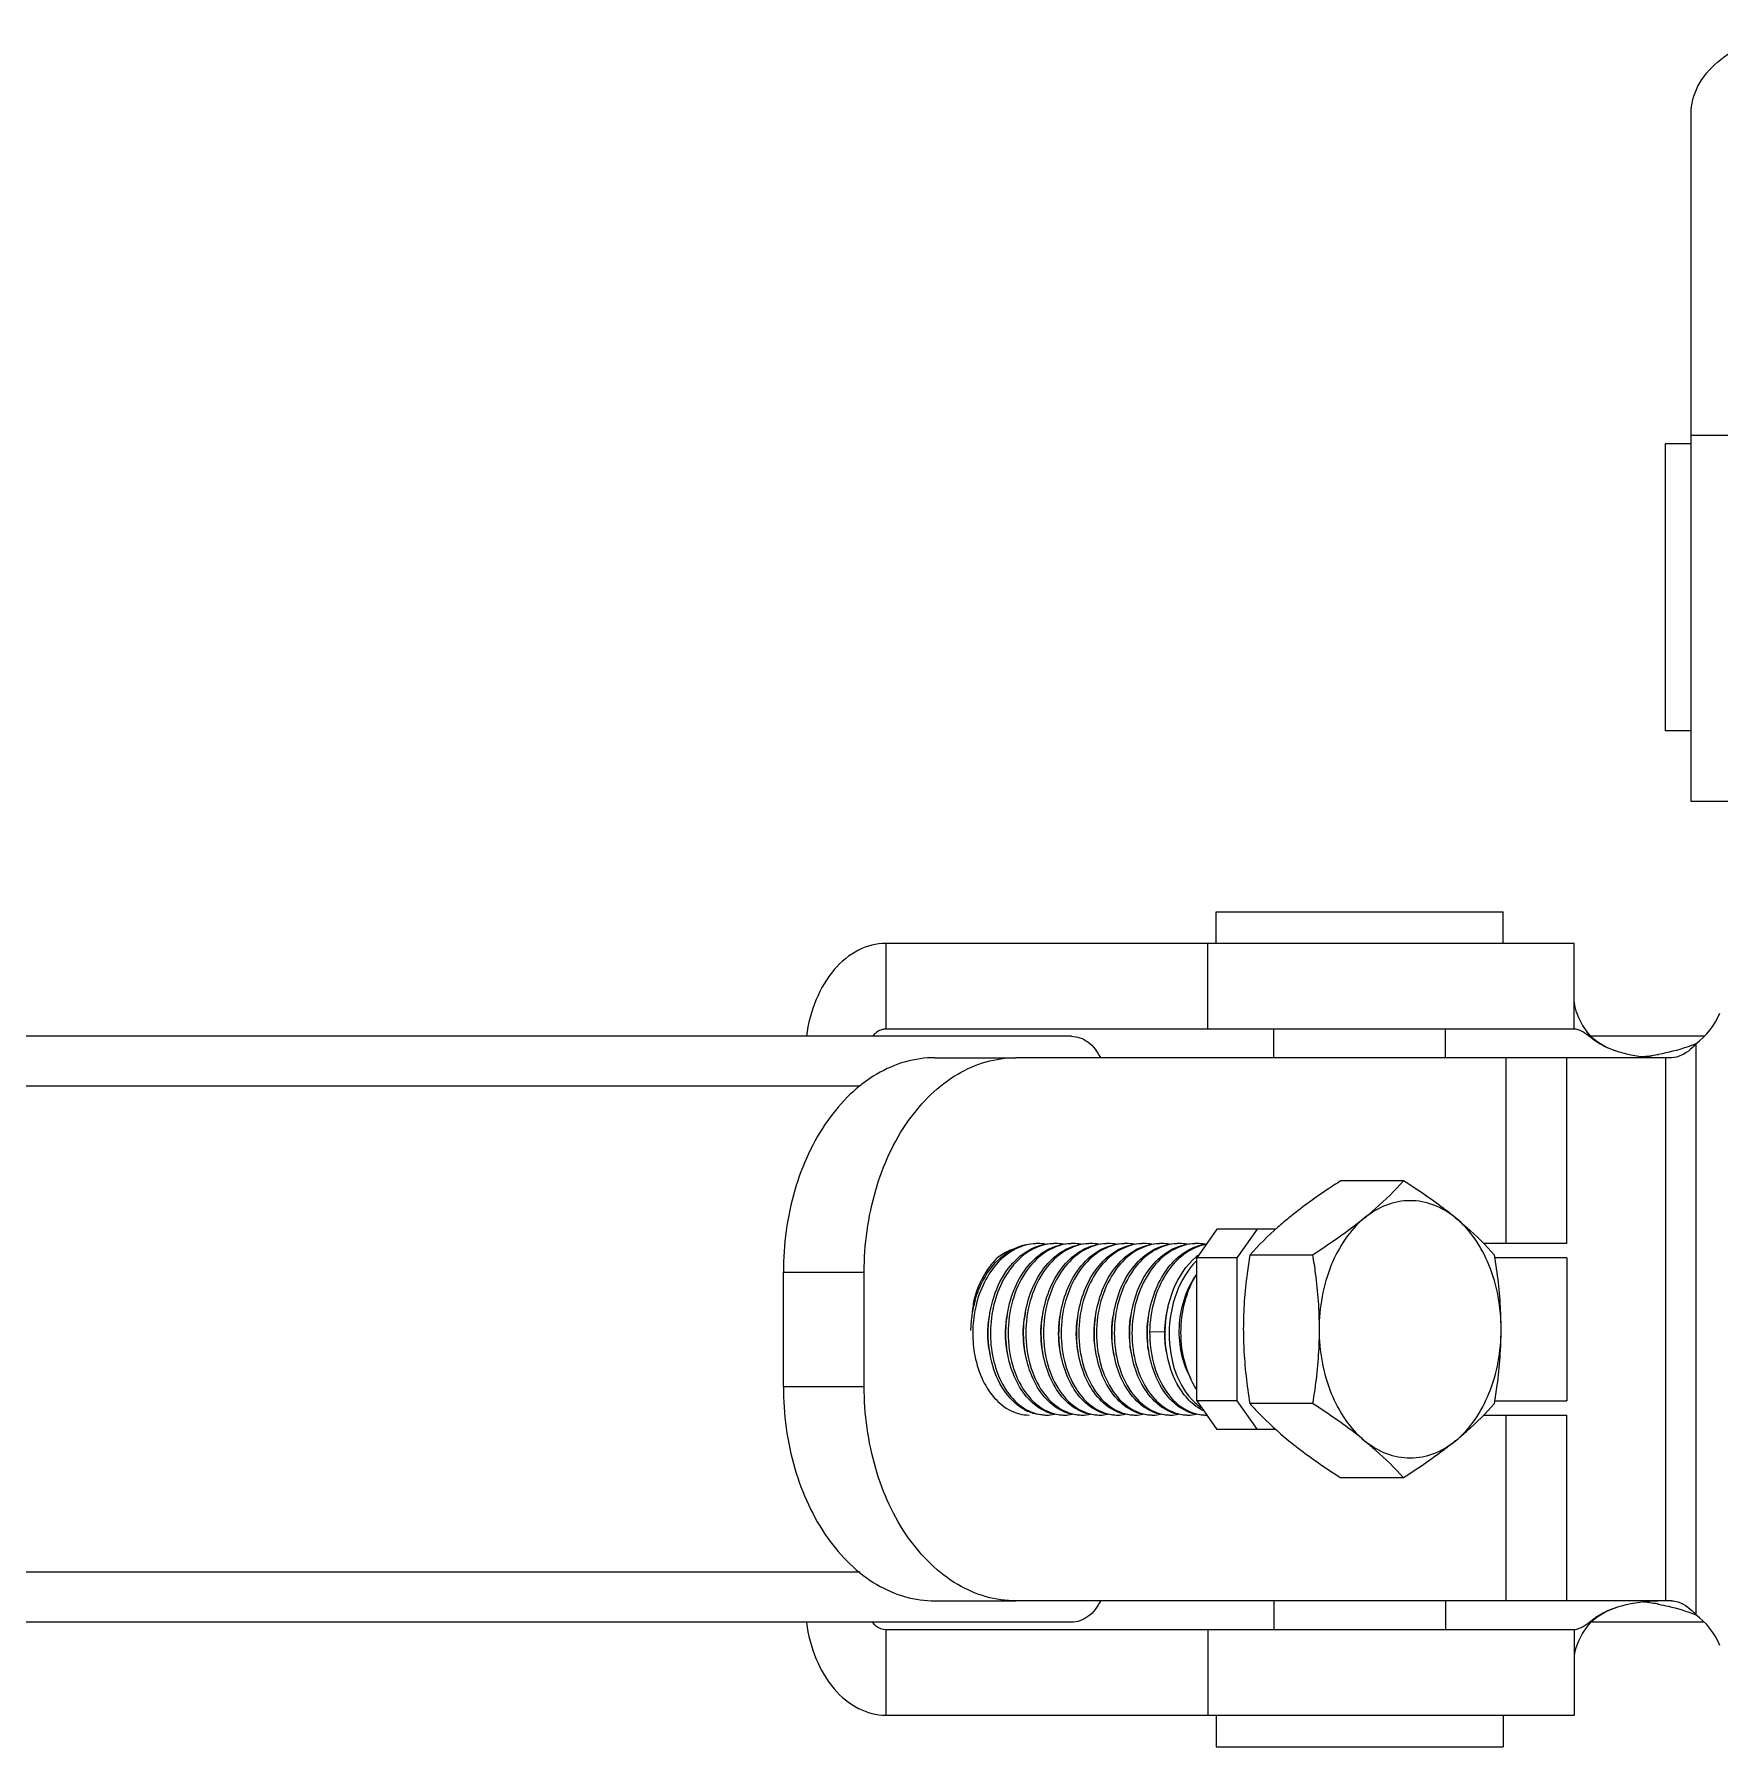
# Model space of a CAD drawing. Extents: x -427546 to -314919, y 698702 to 968782.
# Drawn here: x -411087 to -410485, y 889812 to 890425 of the extents above; entities that cross this region are included whole.
import ezdxf

# ---------------------------------------------------------------- set-up
doc = ezdxf.new("R2010")
doc.units = 0
doc.header["$LTSCALE"] = 1000
doc.header["$MEASUREMENT"] = 0
doc.layers.get('0').update_dxf_attribs({"linetype": 'CONTINUOUS'})

msp = doc.modelspace()

# ---------------------------------------------------------------- linework, layer by layer
for p, q in [((-410494.8, 890150.2), (-410494.8, 890396.21)), ((-410494.8, 890278.17), (-410504.14, 890278.17)), ((-410504.14, 890278.17), (-410504.14, 890175.56)), ((-410464.13, 890281.07), (-410494.8, 890281.07)), ((-410494.8, 890175.56), (-410504.14, 890175.56)), ((-410464.13, 890150.2), (-410494.8, 890150.2)), ((-410664.64, 890099.51), (-410664.64, 890110.78)), ((-410664.64, 890110.78), (-410562.03, 890110.78)), ((-410562.03, 890099.51), (-410562.03, 890110.78)), ((-410536.67, 890099.51), (-410782.68, 890099.51)), ((-410782.68, 890099.51), (-410782.68, 890068.84)), ((-410667.54, 890068.84), (-410667.54, 890099.51)), ((-410536.67, 890068.84), (-410536.67, 890099.51)), ((-410536.67, 890078.6), (-410536.65, 890078.33)), ((-410536.65, 890078.33), (-410536.5, 890077.24)), ((-410536.5, 890077.24), (-410536.04, 890075.42)), ((-410536.04, 890075.42), (-410535.13, 890073)), ((-410536.67, 890068.84), (-410782.68, 890068.84)), ((-410644, 890058.62), (-410644, 890068.84)), ((-410582.67, 890058.62), (-410582.67, 890068.84)), ((-410535.13, 890073), (-410533.67, 890070.2)), ((-410533.67, 890070.2), (-410532.11, 890067.89)), ((-410716.33, 890066.28), (-412457.06, 890066.28)), ((-410530.35, 890065.58), (-410532.11, 890067.89)), ((-410532.1, 890067.88), (-410530.85, 890066.45)), ((-410530.85, 890066.45), (-410528.39, 890064.37)), ((-410490.09, 890066.28), (-410530.65, 890066.28)), ((-410528.39, 890064.37), (-410525.01, 890062.38)), ((-410525.01, 890062.38), (-410521.88, 890061.07)), ((-410493.16, 890063.57), (-410493.16, 889859.46)), ((-410765.12, 890058.62), (-410736.21, 890058.62)), ((-410501.85, 890058.62), (-410736.21, 890058.62)), ((-410560.93, 889992.18), (-410560.93, 890058.62)), ((-410539.22, 889992.18), (-410539.22, 890058.62)), ((-410504, 890058.62), (-410504, 889864.4)), ((-410791.89, 890048.4), (-412279.28, 890048.4)), ((-410597.61, 890014.62), (-410620.02, 890014.62)), ((-410664.34, 889997.29), (-410671.56, 889987.07)), ((-410643.34, 889997.29), (-410664.34, 889997.29)), ((-410657.11, 889987.07), (-410649.88, 889997.29)), ((-410539.22, 889992.18), (-410568.95, 889992.18)), ((-410742.47, 889986.35), (-410742.43, 889986.39)), ((-410657.11, 889987.07), (-410671.56, 889987.07)), ((-410671.56, 889935.96), (-410671.56, 889987.07)), ((-410657.11, 889935.96), (-410657.11, 889987.07)), ((-410630.14, 889988.07), (-410652.55, 889988.07)), ((-410539.24, 889987.07), (-410564.94, 889987.07)), ((-410539.24, 889987.07), (-410539.24, 889935.96)), ((-410819.33, 889981.95), (-410790.42, 889981.95)), ((-410819.33, 889941.07), (-410819.33, 889981.95)), ((-410790.42, 889941.07), (-410790.42, 889981.95)), ((-410688.38, 889960.6), (-410682.96, 889960.75)), ((-410682.96, 889960.75), (-410682.84, 889960.75)), ((-410819.33, 889941.07), (-410790.42, 889941.07)), ((-410657.11, 889935.96), (-410671.56, 889935.96)), ((-410671.56, 889935.96), (-410664.34, 889925.73)), ((-410649.88, 889925.73), (-410657.11, 889935.96)), ((-410630.14, 889934.95), (-410652.55, 889934.95)), ((-410564.93, 889935.96), (-410539.24, 889935.96)), ((-410568.95, 889930.84), (-410539.22, 889930.84)), ((-410560.93, 889864.4), (-410560.93, 889930.84)), ((-410539.22, 889864.4), (-410539.22, 889930.84)), ((-410643.34, 889925.73), (-410664.34, 889925.73)), ((-410597.61, 889908.4), (-410620.02, 889908.4)), ((-410791.89, 889874.62), (-412279.28, 889874.62)), ((-410765.12, 889864.4), (-410736.21, 889864.4)), ((-410501.85, 889864.4), (-410736.21, 889864.4)), ((-410644, 889864.4), (-410644, 889854.18)), ((-410582.67, 889864.4), (-410582.67, 889854.18)), ((-410525.03, 889860.64), (-410528.41, 889858.63)), ((-410521.88, 889861.95), (-410525.03, 889860.64)), ((-410716.33, 889856.74), (-412457.06, 889856.74)), ((-410782.68, 889854.18), (-410536.67, 889854.18)), ((-410782.68, 889854.18), (-410782.68, 889823.51)), ((-410667.54, 889854.18), (-410667.54, 889823.51)), ((-410536.67, 889854.18), (-410536.67, 889823.51)), ((-410532.11, 889855.13), (-410533.67, 889852.83)), ((-410530.35, 889857.44), (-410532.11, 889855.13)), ((-410530.87, 889856.55), (-410532.1, 889855.14)), ((-410528.41, 889858.63), (-410530.87, 889856.55)), ((-410490.09, 889856.74), (-410530.65, 889856.74)), ((-410535.13, 889850.02), (-410536.04, 889847.6)), ((-410533.67, 889852.83), (-410535.13, 889850.02)), ((-410536.65, 889844.69), (-410536.67, 889844.42)), ((-410536.5, 889845.78), (-410536.65, 889844.69)), ((-410536.04, 889847.6), (-410536.5, 889845.78)), ((-410782.68, 889823.51), (-410536.67, 889823.51)), ((-410664.64, 889823.51), (-410664.64, 889812.24)), ((-410562.03, 889823.51), (-410562.03, 889812.24)), ((-410664.64, 889812.24), (-410562.03, 889812.24))]:
    msp.add_line(p, q)
for centre, radius, start, end in [((-410508.27, 890084.17), 25.55, 306.25153, 337.97569), ((-410542.89, 890052.11), 18.33, 55.81128, 56.21175), ((-410520.26, 890135.73), 77.15, 275.75094, 279.97214), ((-410520.38, 890136.59), 78.02, 279.95566, 280.27006), ((-410728.34, 889975.42), 16.76, 90.00154, 92.66813), ((-410728.34, 889975.24), 16.94, 80.57514, 89.97128), ((-410722.01, 889975.42), 16.76, 90.00154, 92.66775), ((-410722.02, 889975.24), 16.94, 80.52471, 89.97091), ((-410715.69, 889975.42), 16.76, 90.00154, 92.66767), ((-410715.7, 889975.24), 16.94, 80.47778, 89.97076), ((-410709.36, 889975.42), 16.76, 90.00154, 92.66804), ((-410709.37, 889975.24), 16.94, 80.55933, 89.97117), ((-410703.04, 889975.42), 16.76, 90.00154, 92.66771), ((-410703.05, 889975.24), 16.94, 80.51431, 89.97082), ((-410696.71, 889975.42), 16.76, 90.00153, 92.66784), ((-410696.72, 889975.24), 16.94, 80.55499, 89.97114), ((-410690.39, 889975.42), 16.76, 90.00154, 92.66796), ((-410690.4, 889975.23), 16.95, 80.3354, 89.96948), ((-410684.06, 889975.42), 16.76, 90.00154, 92.66766), ((-410684.07, 889975.24), 16.94, 80.49825, 89.97077), ((-410677.74, 889975.42), 16.76, 90.00153, 92.66807), ((-410677.75, 889975.24), 16.94, 80.57751, 89.9713), ((-410671.42, 889975.42), 16.76, 90.00154, 92.66785), ((-410671.42, 889975.24), 16.94, 80.53849, 89.97102), ((-410656.81, 889969.87), 23.04, 127.5195, 130.62393), ((-410710.76, 889960.36), 41.63, 164.33037, 171.18694), ((-410710.18, 889963.68), 41.82, 168.61657, 175.81396), ((-410712.16, 889960.72), 40.18, 164.00439, 164.29493), ((-410709.14, 889960.1), 43.27, 171.1719, 178.06144), ((-410708.72, 889960.13), 42.9, 167.2993, 178.0279), ((-410704.21, 889960.21), 35.67, 169.01309, 170.00676), ((-410697.95, 889960.22), 35.61, 167.8843, 170.31948), ((-410666.24, 889960.21), 35.69, 168.78772, 170.25601), ((-410709.15, 889960.09), 43.26, 178.05319, 178.71814), ((-410708.45, 889960.09), 43.17, 178.10633, 184.13057), ((-410708.3, 889960.09), 43.33, 177.9987, 178.11338), ((-410646.64, 889960.09), 36.33, 178.96287, 179.19863), ((-410639.61, 889960.09), 43.24, 179.13991, 179.31672), ((-410709.86, 889959.98), 41.76, 184.12569, 189.40268), ((-410725.17, 889944.77), 13.92, 266.79498, 269.99776), ((-410725.19, 889944.97), 14.13, 270.04807, 281.33883), ((-410718.85, 889944.77), 13.92, 266.79547, 269.99775), ((-410718.86, 889944.97), 14.13, 270.0489, 281.4175), ((-410712.52, 889944.77), 13.92, 266.795, 269.99774), ((-410712.54, 889944.99), 14.15, 270.05231, 282.14934), ((-410706.2, 889944.77), 13.92, 266.79543, 269.99775), ((-410706.21, 889944.97), 14.13, 270.04853, 281.38359), ((-410699.88, 889944.77), 13.92, 266.79542, 269.99775), ((-410699.89, 889944.97), 14.13, 270.04877, 281.40188), ((-410693.55, 889944.77), 13.92, 266.7949, 269.99774), ((-410693.56, 889944.97), 14.13, 270.04815, 281.34657), ((-410687.23, 889944.77), 13.92, 266.7955, 269.99775), ((-410687.24, 889944.97), 14.13, 270.04847, 281.36983), ((-410680.9, 889944.77), 13.92, 266.79531, 269.99775), ((-410680.91, 889944.97), 14.13, 270.0486, 281.38893), ((-410674.58, 889944.77), 13.92, 266.79481, 269.99775), ((-410674.59, 889944.97), 14.13, 270.04798, 281.3296), ((-410668.25, 889944.77), 13.92, 266.79416, 269.99777), ((-410668.25, 889944.73), 13.89, 270.00024, 271.15233), ((-410520.26, 889787.29), 77.16, 80.02794, 84.24341), ((-410520.38, 889786.43), 78.02, 79.72994, 80.04434), ((-410542.89, 889870.91), 18.33, 303.78825, 304.18872), ((-410508.27, 889838.85), 25.55, 22.02431, 53.74847)]:
    msp.add_arc(centre, radius, start, end)
for points, knots in [([(-410494.8, 890396.21), (-410494.8, 890399.57), (-410492.93, 890406.7), (-410485.48, 890415.46), (-410474.61, 890421.79), (-410466.09, 890424), (-410461.59, 890424.6)], [0, 0, 0, 0, 0.213346, 0.447987, 0.712108, 1, 1, 1, 1]), ([(-410782.68, 890099.51), (-410786.04, 890099.51), (-410793.18, 890097.64), (-410801.93, 890090.19), (-410808.26, 890079.32), (-410810.47, 890070.8), (-410811.08, 890066.3)], [0, 0, 0, 0, 0.213346, 0.447987, 0.712108, 1, 1, 1, 1]), ([(-410782.68, 890068.84), (-410783.11, 890068.84), (-410784.94, 890068.61), (-410786.54, 890067.42), (-410787.42, 890066.34)], [0, 0, 0, 0, 0.236834, 1, 1, 1, 1]), ([(-410532.69, 890067.34), (-410533.04, 890067.57), (-410534.24, 890068.33), (-410535.66, 890068.84), (-410536.67, 890068.84)], [0, 0, 0, 0, 0.289589, 1, 1, 1, 1]), ([(-410716.33, 890066.28), (-410714.27, 890066.28), (-410709.78, 890064.57), (-410707.04, 890060.82), (-410705.98, 890058.67)], [0, 0, 0, 0, 0.461863, 1, 1, 1, 1]), ([(-410530.35, 890065.58), (-410530.55, 890065.74), (-410531.28, 890066.32), (-410532.02, 890066.89), (-410532.59, 890067.27)], [0, 0, 0, 0, 0.26918, 1, 1, 1, 1]), ([(-410521.88, 890061.07), (-410522.74, 890061.38), (-410525.73, 890062.54), (-410528.57, 890064.13), (-410530.35, 890065.58)], [0, 0, 0, 0, 0.285604, 1, 1, 1, 1]), ([(-410493.16, 890063.57), (-410494.2, 890063.15), (-410498.54, 890061.56), (-410503.04, 890060.44), (-410506.47, 890059.82)], [0, 0, 0, 0, 0.242689, 1, 1, 1, 1]), ([(-410493.16, 890063.57), (-410493.74, 890062.87), (-410496.05, 890060.46), (-410499.36, 890058.62), (-410501.85, 890058.62)], [0, 0, 0, 0, 0.266, 1, 1, 1, 1]), ([(-410765.12, 890058.62), (-410768.68, 890058.62), (-410775.97, 890057.58), (-410790.14, 890051.39), (-410805.45, 890036.09), (-410816.73, 890010.99), (-410819.33, 889991.83), (-410819.33, 889981.95)], [0, 0, 0, 0, 0.103597, 0.210948, 0.445697, 0.712571, 1, 1, 1, 1]), ([(-410790.42, 889981.95), (-410790.42, 889991.83), (-410787.82, 890010.99), (-410776.54, 890036.09), (-410761.23, 890051.39), (-410747.05, 890057.58), (-410739.77, 890058.62), (-410736.21, 890058.62)], [0, 0, 0, 0, 0.287429, 0.554303, 0.789052, 0.896403, 1, 1, 1, 1]), ([(-410506.73, 890058.62), (-410508.05, 890058.62), (-410513.18, 890058.82), (-410518.28, 890059.81), (-410521.88, 890061.07)], [0, 0, 0, 0, 0.257456, 1, 1, 1, 1]), ([(-410620.02, 890014.62), (-410621.7, 890013.55), (-410628.07, 890009.37), (-410634.27, 890004.91), (-410638.63, 890001.35)], [0, 0, 0, 0, 0.261287, 1, 1, 1, 1]), ([(-410611.53, 890001.35), (-410610.19, 890002.44), (-410605.3, 890006.59), (-410600.74, 890011.13), (-410597.61, 890014.62)], [0, 0, 0, 0, 0.268858, 1, 1, 1, 1]), ([(-410579, 890001.35), (-410580.4, 890002.49), (-410586.4, 890007.19), (-410592.72, 890011.48), (-410597.61, 890014.62)], [0, 0, 0, 0, 0.237123, 1, 1, 1, 1]), ([(-410579, 890001.35), (-410581.35, 890003.26), (-410586.49, 890006.37), (-410595.26, 890008.06), (-410604.04, 890006.37), (-410609.18, 890003.26), (-410611.53, 890001.35)], [0, 0, 0, 0, 0.257487, 0.5, 0.742513, 1, 1, 1, 1]), ([(-410638.63, 890001.35), (-410639.97, 890000.26), (-410644.86, 889996.11), (-410649.42, 889991.56), (-410652.55, 889988.07)], [0, 0, 0, 0, 0.268858, 1, 1, 1, 1]), ([(-410611.53, 890001.35), (-410612.93, 890000.2), (-410618.93, 889995.5), (-410625.25, 889991.21), (-410630.14, 889988.07)], [0, 0, 0, 0, 0.237123, 1, 1, 1, 1]), ([(-410611.53, 890001.35), (-410616.85, 889997), (-410625.25, 889984.11), (-410627.79, 889969.31), (-410627.79, 889961.51)], [0, 0, 0, 0, 0.468341, 1, 1, 1, 1]), ([(-410579, 890001.35), (-410577.66, 890000.26), (-410572.77, 889996.11), (-410568.21, 889991.56), (-410565.08, 889988.07)], [0, 0, 0, 0, 0.268858, 1, 1, 1, 1]), ([(-410562.74, 889961.51), (-410562.74, 889969.31), (-410565.28, 889984.11), (-410573.68, 889997), (-410579, 890001.35)], [0, 0, 0, 0, 0.531659, 1, 1, 1, 1]), ([(-410729.12, 889992.16), (-410731.54, 889992.04), (-410736.59, 889990.65), (-410742.99, 889985.64), (-410747.88, 889978.37), (-410749.88, 889972.61), (-410750.57, 889969.56)], [0, 0, 0, 0, 0.219273, 0.456424, 0.717944, 1, 1, 1, 1]), ([(-410725.96, 889930.84), (-410727.32, 889930.84), (-410730.11, 889931.26), (-410735.53, 889933.76), (-410741.32, 889939.92), (-410745.42, 889949.96), (-410746.6, 889961.57), (-410744.63, 889973.18), (-410739.69, 889983.23), (-410732.2, 889990.34), (-410725.8, 889992.18), (-410722.8, 889992.18)], [0, 0, 0, 0, 0.049449, 0.100956, 0.214949, 0.346477, 0.489675, 0.634208, 0.769827, 0.890789, 1, 1, 1, 1]), ([(-410722.79, 889992.16), (-410725.24, 889992.04), (-410730.34, 889990.63), (-410736.78, 889985.53), (-410741.68, 889978.13), (-410744.71, 889969.18), (-410745.65, 889959.49), (-410744.17, 889947.49), (-410739.98, 889938.98), (-410735.8, 889935.23)], [0, 0, 0, 0, 0.105385, 0.219488, 0.34542, 0.481197, 0.621395, 0.759049, 1, 1, 1, 1]), ([(-410737.39, 889990.1), (-410737.88, 889989.92), (-410739.87, 889989.11), (-410741.7, 889987.93), (-410742.95, 889986.89)], [0, 0, 0, 0, 0.242775, 1, 1, 1, 1]), ([(-410742.43, 889986.39), (-410740.59, 889988.16), (-410736.47, 889991.08), (-410731.5, 889992.18), (-410729.12, 889992.18)], [0, 0, 0, 0, 0.517736, 1, 1, 1, 1]), ([(-410730.13, 889935.11), (-410734.4, 889938.88), (-410738.68, 889947.53), (-410740.13, 889959.73), (-410739.11, 889969.57), (-410735.93, 889978.61), (-410730.83, 889986), (-410724.18, 889990.96), (-410718.96, 889992.18), (-410716.48, 889992.18)], [0, 0, 0, 0, 0.241301, 0.379446, 0.520004, 0.655787, 0.781306, 0.894819, 1, 1, 1, 1]), ([(-410716.47, 889992.16), (-410719.41, 889992.02), (-410725.61, 889989.98), (-410732.8, 889982.86), (-410737.56, 889972.97), (-410739.46, 889961.61), (-410738.36, 889950.25), (-410734.42, 889940.36), (-410728.07, 889933.17), (-410722.33, 889931.02), (-410719.63, 889930.87)], [0, 0, 0, 0, 0.109414, 0.230762, 0.366312, 0.510386, 0.653204, 0.784891, 0.899595, 1, 1, 1, 1]), ([(-410723.81, 889935.11), (-410728.08, 889938.88), (-410732.35, 889947.54), (-410733.8, 889959.73), (-410732.78, 889969.57), (-410729.6, 889978.61), (-410724.51, 889986), (-410717.85, 889990.96), (-410712.63, 889992.18), (-410710.15, 889992.18)], [0, 0, 0, 0, 0.241321, 0.379464, 0.520018, 0.655795, 0.781306, 0.894819, 1, 1, 1, 1]), ([(-410710.14, 889992.16), (-410713.09, 889992.02), (-410719.28, 889989.98), (-410726.48, 889982.86), (-410731.24, 889972.97), (-410733.14, 889961.61), (-410732.04, 889950.25), (-410728.09, 889940.36), (-410721.74, 889933.17), (-410716, 889931.02), (-410713.3, 889930.87)], [0, 0, 0, 0, 0.10941, 0.230759, 0.36631, 0.510388, 0.653211, 0.784896, 0.899598, 1, 1, 1, 1]), ([(-410717.47, 889935.1), (-410721.75, 889938.87), (-410726.03, 889947.53), (-410727.48, 889959.73), (-410726.46, 889969.57), (-410723.28, 889978.6), (-410718.18, 889986), (-410711.53, 889990.96), (-410706.31, 889992.18), (-410703.83, 889992.18)], [0, 0, 0, 0, 0.241291, 0.379436, 0.519999, 0.655783, 0.781305, 0.89482, 1, 1, 1, 1]), ([(-410703.82, 889992.16), (-410706.76, 889992.02), (-410712.96, 889989.98), (-410720.15, 889982.86), (-410724.91, 889972.97), (-410726.81, 889961.61), (-410725.71, 889950.25), (-410721.77, 889940.36), (-410715.42, 889933.17), (-410709.68, 889931.02), (-410706.98, 889930.87)], [0, 0, 0, 0, 0.109413, 0.230763, 0.366317, 0.51039, 0.65321, 0.784893, 0.899595, 1, 1, 1, 1]), ([(-410711.16, 889935.11), (-410715.43, 889938.88), (-410719.71, 889947.54), (-410721.16, 889959.73), (-410720.13, 889969.57), (-410716.95, 889978.61), (-410711.86, 889986), (-410705.2, 889990.96), (-410699.99, 889992.18), (-410697.5, 889992.18)], [0, 0, 0, 0, 0.241314, 0.379459, 0.520012, 0.655791, 0.781307, 0.89482, 1, 1, 1, 1]), ([(-410697.49, 889992.16), (-410700.44, 889992.02), (-410706.63, 889989.98), (-410713.83, 889982.86), (-410718.59, 889972.97), (-410720.49, 889961.61), (-410719.39, 889950.25), (-410715.44, 889940.36), (-410709.09, 889933.17), (-410703.35, 889931.02), (-410700.65, 889930.87)], [0, 0, 0, 0, 0.109413, 0.230762, 0.36631, 0.510386, 0.653205, 0.784893, 0.899595, 1, 1, 1, 1]), ([(-410704.83, 889935.11), (-410709.1, 889938.88), (-410713.38, 889947.53), (-410714.83, 889959.73), (-410713.81, 889969.57), (-410710.63, 889978.61), (-410705.53, 889986), (-410698.88, 889990.96), (-410693.66, 889992.18), (-410691.18, 889992.18)], [0, 0, 0, 0, 0.241312, 0.379455, 0.520012, 0.655791, 0.781305, 0.89482, 1, 1, 1, 1]), ([(-410691.17, 889992.16), (-410694.11, 889992.02), (-410700.31, 889989.98), (-410707.5, 889982.86), (-410712.26, 889972.97), (-410714.16, 889961.61), (-410713.06, 889950.25), (-410709.12, 889940.36), (-410702.77, 889933.17), (-410697.03, 889931.02), (-410694.33, 889930.87)], [0, 0, 0, 0, 0.109411, 0.230759, 0.366311, 0.510389, 0.653212, 0.784896, 0.899598, 1, 1, 1, 1]), ([(-410698.5, 889935.1), (-410702.77, 889938.87), (-410707.05, 889947.53), (-410708.51, 889959.73), (-410707.48, 889969.57), (-410704.31, 889978.6), (-410699.21, 889986), (-410692.55, 889990.96), (-410687.34, 889992.18), (-410684.85, 889992.18)], [0, 0, 0, 0, 0.24129, 0.379435, 0.519998, 0.655783, 0.781305, 0.89482, 1, 1, 1, 1]), ([(-410684.84, 889992.16), (-410687.79, 889992.02), (-410693.98, 889989.98), (-410701.18, 889982.86), (-410705.94, 889972.97), (-410707.84, 889961.61), (-410706.74, 889950.25), (-410702.8, 889940.36), (-410696.45, 889933.17), (-410690.71, 889931.02), (-410688, 889930.87)], [0, 0, 0, 0, 0.109414, 0.230763, 0.366316, 0.510389, 0.653208, 0.784892, 0.899594, 1, 1, 1, 1]), ([(-410692.18, 889935.11), (-410696.45, 889938.88), (-410700.73, 889947.54), (-410702.18, 889959.73), (-410701.16, 889969.57), (-410697.98, 889978.61), (-410692.88, 889986), (-410686.23, 889990.96), (-410681.01, 889992.18), (-410678.53, 889992.18)], [0, 0, 0, 0, 0.241317, 0.379461, 0.520014, 0.655792, 0.781306, 0.894819, 1, 1, 1, 1]), ([(-410678.52, 889992.16), (-410681.46, 889992.02), (-410687.66, 889989.98), (-410694.85, 889982.86), (-410699.61, 889972.97), (-410701.51, 889961.61), (-410700.41, 889950.25), (-410696.47, 889940.36), (-410690.12, 889933.17), (-410684.38, 889931.02), (-410681.68, 889930.87)], [0, 0, 0, 0, 0.109411, 0.23076, 0.366309, 0.510386, 0.653207, 0.784895, 0.899597, 1, 1, 1, 1]), ([(-410685.85, 889935.1), (-410690.13, 889938.87), (-410694.41, 889947.53), (-410695.86, 889959.73), (-410694.84, 889969.57), (-410691.66, 889978.61), (-410686.56, 889986), (-410679.91, 889990.96), (-410674.69, 889992.18), (-410672.2, 889992.18)], [0, 0, 0, 0, 0.241302, 0.379446, 0.520006, 0.655788, 0.781304, 0.89482, 1, 1, 1, 1]), ([(-410672.2, 889992.16), (-410675.14, 889992.02), (-410681.33, 889989.98), (-410688.53, 889982.86), (-410693.29, 889972.97), (-410695.19, 889961.61), (-410694.09, 889950.25), (-410690.15, 889940.36), (-410683.8, 889933.17), (-410678.06, 889931.02), (-410675.36, 889930.87)], [0, 0, 0, 0, 0.109411, 0.23076, 0.366314, 0.510391, 0.653213, 0.784895, 0.899597, 1, 1, 1, 1]), ([(-410679.53, 889935.1), (-410683.62, 889938.72), (-410687.82, 889946.92), (-410689.48, 889958.59), (-410688.78, 889968.09), (-410686.06, 889976.98), (-410681.52, 889984.48), (-410675.46, 889989.89), (-410670.55, 889991.7), (-410668.15, 889992.02)], [0, 0, 0, 0, 0.238806, 0.375378, 0.515068, 0.651187, 0.778286, 0.893865, 1, 1, 1, 1]), ([(-410668.23, 889991.88), (-410671.04, 889991.34), (-410676.75, 889988.64), (-410683.17, 889981.27), (-410687.32, 889971.56), (-410688.33, 889964.31), (-410688.38, 889960.6)], [0, 0, 0, 0, 0.215857, 0.456017, 0.721227, 1, 1, 1, 1]), ([(-410742.95, 889986.89), (-410743.92, 889985.97), (-410747.71, 889981.64), (-410750.09, 889976.19), (-410751.18, 889971.93)], [0, 0, 0, 0, 0.23319, 1, 1, 1, 1]), ([(-410750.79, 889971.8), (-410750.38, 889973.23), (-410748.54, 889978.53), (-410745.44, 889983.47), (-410742.47, 889986.35)], [0, 0, 0, 0, 0.264817, 1, 1, 1, 1]), ([(-410682.84, 889960.74), (-410682.76, 889965.89), (-410680.92, 889975.75), (-410675.35, 889984.33), (-410671.81, 889987.36)], [0, 0, 0, 0, 0.525716, 1, 1, 1, 1]), ([(-410671.61, 889985.98), (-410674.81, 889982.79), (-410679.77, 889974.37), (-410682.19, 889960.12), (-410680.03, 889946.18), (-410675.27, 889938.15), (-410672.2, 889935.33)], [0, 0, 0, 0, 0.245715, 0.512956, 0.773315, 1, 1, 1, 1]), ([(-410652.55, 889988.07), (-410652.91, 889985.89), (-410654.23, 889977.09), (-410654.89, 889968.19), (-410654.89, 889961.51)], [0, 0, 0, 0, 0.248681, 1, 1, 1, 1]), ([(-410630.14, 889988.07), (-410629.78, 889985.89), (-410628.46, 889977.09), (-410627.79, 889968.19), (-410627.79, 889961.51)], [0, 0, 0, 0, 0.248681, 1, 1, 1, 1]), ([(-410562.74, 889961.51), (-410562.74, 889963.74), (-410562.95, 889972.64), (-410564, 889981.5), (-410565.08, 889988.07)], [0, 0, 0, 0, 0.251248, 1, 1, 1, 1]), ([(-410673.59, 889943.83), (-410675.13, 889946.48), (-410677.36, 889952.58), (-410678.43, 889965.38), (-410675.57, 889975.37), (-410671.92, 889980.67)], [0, 0, 0, 0, 0.239537, 0.497847, 1, 1, 1, 1]), ([(-410671.62, 889940.1), (-410673.47, 889942.94), (-410676.27, 889949.59), (-410678.09, 889963.8), (-410675.38, 889975.08), (-410671.57, 889981.19)], [0, 0, 0, 0, 0.237857, 0.495496, 1, 1, 1, 1]), ([(-410745.31, 889952.12), (-410745.59, 889953.31), (-410746.45, 889958.23), (-410746.27, 889963.33), (-410745.55, 889967.02)], [0, 0, 0, 0, 0.245648, 1, 1, 1, 1]), ([(-410739.05, 889952.4), (-410739.3, 889953.52), (-410740.09, 889958.15), (-410739.95, 889962.92), (-410739.34, 889966.4)], [0, 0, 0, 0, 0.245788, 1, 1, 1, 1]), ([(-410732.8, 889952.74), (-410733.03, 889953.83), (-410733.75, 889958.28), (-410733.62, 889962.86), (-410733.05, 889966.21)], [0, 0, 0, 0, 0.246058, 1, 1, 1, 1]), ([(-410726.5, 889952.84), (-410726.73, 889953.93), (-410727.43, 889958.37), (-410727.29, 889962.95), (-410726.71, 889966.29)], [0, 0, 0, 0, 0.246155, 1, 1, 1, 1]), ([(-410720.15, 889952.72), (-410720.38, 889953.82), (-410721.12, 889958.34), (-410720.96, 889963), (-410720.37, 889966.4)], [0, 0, 0, 0, 0.246065, 1, 1, 1, 1]), ([(-410713.64, 889951.91), (-410713.92, 889953.09), (-410714.82, 889957.99), (-410714.66, 889963.06), (-410713.98, 889966.75)], [0, 0, 0, 0, 0.2454, 1, 1, 1, 1]), ([(-410707.37, 889952.17), (-410707.66, 889953.41), (-410708.54, 889958.5), (-410708.29, 889963.79), (-410707.48, 889967.6)], [0, 0, 0, 0, 0.245825, 1, 1, 1, 1]), ([(-410701.13, 889952.51), (-410701.37, 889953.62), (-410702.13, 889958.15), (-410702, 889962.83), (-410701.42, 889966.25)], [0, 0, 0, 0, 0.245865, 1, 1, 1, 1]), ([(-410694.86, 889952.78), (-410695.09, 889953.87), (-410695.81, 889958.32), (-410695.67, 889962.92), (-410695.09, 889966.27)], [0, 0, 0, 0, 0.246098, 1, 1, 1, 1]), ([(-410688.55, 889952.83), (-410688.78, 889953.91), (-410689.48, 889958.36), (-410689.34, 889962.93), (-410688.77, 889966.27)], [0, 0, 0, 0, 0.24614, 1, 1, 1, 1]), ([(-410688.38, 889960.6), (-410688.42, 889956.85), (-410687.58, 889949.58), (-410683.58, 889940), (-410677.29, 889933.07), (-410671.68, 889931.01), (-410669.03, 889930.87)], [0, 0, 0, 0, 0.291821, 0.560232, 0.794326, 1, 1, 1, 1]), ([(-410682, 889951.87), (-410682.17, 889952.57), (-410682.77, 889955.44), (-410683, 889958.39), (-410682.97, 889960.6)], [0, 0, 0, 0, 0.245441, 1, 1, 1, 1]), ([(-410673.2, 889935.1), (-410674.75, 889936.47), (-410680.76, 889943.64), (-410682.93, 889953.43), (-410682.84, 889960.6)], [0, 0, 0, 0, 0.224306, 1, 1, 1, 1]), ([(-410654.89, 889961.51), (-410654.89, 889959.28), (-410654.68, 889950.38), (-410653.63, 889941.52), (-410652.55, 889934.95)], [0, 0, 0, 0, 0.251248, 1, 1, 1, 1]), ([(-410627.79, 889961.51), (-410627.79, 889959.28), (-410628, 889950.38), (-410629.05, 889941.52), (-410630.14, 889934.95)], [0, 0, 0, 0, 0.251248, 1, 1, 1, 1]), ([(-410627.79, 889961.51), (-410627.79, 889953.71), (-410625.25, 889938.91), (-410616.85, 889926.02), (-410611.53, 889921.67)], [0, 0, 0, 0, 0.531659, 1, 1, 1, 1]), ([(-410579, 889921.67), (-410573.68, 889926.02), (-410565.28, 889938.91), (-410562.74, 889953.71), (-410562.74, 889961.51)], [0, 0, 0, 0, 0.468341, 1, 1, 1, 1]), ([(-410565.08, 889934.95), (-410564.72, 889937.13), (-410563.41, 889945.93), (-410562.74, 889954.83), (-410562.74, 889961.51)], [0, 0, 0, 0, 0.248681, 1, 1, 1, 1]), ([(-410751.06, 889953.16), (-410750.55, 889950.09), (-410748.91, 889944.32), (-410744.49, 889937.02), (-410738.54, 889932.07), (-410733.75, 889930.84), (-410731.5, 889930.84)], [0, 0, 0, 0, 0.291651, 0.555731, 0.788679, 1, 1, 1, 1]), ([(-410819.33, 889941.07), (-410819.33, 889931.19), (-410816.73, 889912.03), (-410805.45, 889886.93), (-410790.14, 889871.63), (-410775.97, 889865.44), (-410768.68, 889864.4), (-410765.12, 889864.4)], [0, 0, 0, 0, 0.287429, 0.554303, 0.789052, 0.896403, 1, 1, 1, 1]), ([(-410736.21, 889864.4), (-410739.77, 889864.4), (-410747.05, 889865.44), (-410761.23, 889871.63), (-410776.54, 889886.93), (-410787.82, 889912.03), (-410790.42, 889931.19), (-410790.42, 889941.07)], [0, 0, 0, 0, 0.103597, 0.210948, 0.445697, 0.712571, 1, 1, 1, 1]), ([(-410735.8, 889935.23), (-410734.4, 889933.97), (-410731.33, 889931.88), (-410727.71, 889930.96), (-410725.95, 889930.87)], [0, 0, 0, 0, 0.517722, 1, 1, 1, 1]), ([(-410719.64, 889930.84), (-410721.49, 889930.84), (-410725.36, 889931.64), (-410728.64, 889933.79), (-410730.13, 889935.11)], [0, 0, 0, 0, 0.48238, 1, 1, 1, 1]), ([(-410713.31, 889930.84), (-410715.17, 889930.84), (-410719.04, 889931.64), (-410722.32, 889933.79), (-410723.81, 889935.11)], [0, 0, 0, 0, 0.482371, 1, 1, 1, 1]), ([(-410706.99, 889930.84), (-410708.84, 889930.84), (-410712.71, 889931.64), (-410715.99, 889933.79), (-410717.47, 889935.1)], [0, 0, 0, 0, 0.482397, 1, 1, 1, 1]), ([(-410700.66, 889930.84), (-410702.52, 889930.84), (-410706.39, 889931.64), (-410709.67, 889933.79), (-410711.16, 889935.11)], [0, 0, 0, 0, 0.482371, 1, 1, 1, 1]), ([(-410694.34, 889930.84), (-410696.19, 889930.84), (-410700.06, 889931.64), (-410703.34, 889933.79), (-410704.83, 889935.11)], [0, 0, 0, 0, 0.482382, 1, 1, 1, 1]), ([(-410688.02, 889930.84), (-410689.87, 889930.84), (-410693.73, 889931.64), (-410697.01, 889933.79), (-410698.5, 889935.1)], [0, 0, 0, 0, 0.482394, 1, 1, 1, 1]), ([(-410681.69, 889930.84), (-410683.54, 889930.84), (-410687.41, 889931.64), (-410690.7, 889933.79), (-410692.18, 889935.11)], [0, 0, 0, 0, 0.48237, 1, 1, 1, 1]), ([(-410675.37, 889930.84), (-410677.22, 889930.84), (-410681.09, 889931.64), (-410684.37, 889933.79), (-410685.85, 889935.1)], [0, 0, 0, 0, 0.482394, 1, 1, 1, 1]), ([(-410669.04, 889930.84), (-410670.89, 889930.84), (-410674.76, 889931.64), (-410678.04, 889933.79), (-410679.53, 889935.1)], [0, 0, 0, 0, 0.482388, 1, 1, 1, 1]), ([(-410669.06, 889932.32), (-410669.42, 889932.5), (-410670.9, 889933.27), (-410672.25, 889934.26), (-410673.2, 889935.1)], [0, 0, 0, 0, 0.243018, 1, 1, 1, 1]), ([(-410652.55, 889934.95), (-410651.55, 889933.84), (-410647.19, 889929.13), (-410642.45, 889924.79), (-410638.63, 889921.67)], [0, 0, 0, 0, 0.2325, 1, 1, 1, 1]), ([(-410611.53, 889921.67), (-410612.93, 889922.82), (-410618.93, 889927.52), (-410625.25, 889931.81), (-410630.14, 889934.95)], [0, 0, 0, 0, 0.237123, 1, 1, 1, 1]), ([(-410579, 889921.67), (-410577.66, 889922.77), (-410572.77, 889926.91), (-410568.21, 889931.46), (-410565.08, 889934.95)], [0, 0, 0, 0, 0.268858, 1, 1, 1, 1]), ([(-410638.63, 889921.67), (-410637.23, 889920.53), (-410631.23, 889915.83), (-410624.91, 889911.54), (-410620.02, 889908.4)], [0, 0, 0, 0, 0.237123, 1, 1, 1, 1]), ([(-410611.53, 889921.67), (-410610.19, 889920.58), (-410605.3, 889916.43), (-410600.74, 889911.89), (-410597.61, 889908.4)], [0, 0, 0, 0, 0.268858, 1, 1, 1, 1]), ([(-410611.53, 889921.67), (-410609.18, 889919.76), (-410604.04, 889916.65), (-410595.26, 889914.96), (-410586.49, 889916.65), (-410581.35, 889919.76), (-410579, 889921.67)], [0, 0, 0, 0, 0.257487, 0.5, 0.742513, 1, 1, 1, 1]), ([(-410579, 889921.67), (-410580.4, 889920.53), (-410586.4, 889915.83), (-410592.72, 889911.54), (-410597.61, 889908.4)], [0, 0, 0, 0, 0.237123, 1, 1, 1, 1]), ([(-410705.98, 889864.35), (-410707.04, 889862.2), (-410709.78, 889858.45), (-410714.27, 889856.74), (-410716.33, 889856.74)], [0, 0, 0, 0, 0.538137, 1, 1, 1, 1]), ([(-410530.35, 889857.44), (-410529.83, 889857.87), (-410527.23, 889859.75), (-410524.27, 889861.11), (-410521.88, 889861.95)], [0, 0, 0, 0, 0.210146, 1, 1, 1, 1]), ([(-410521.88, 889861.95), (-410520.72, 889862.35), (-410515.8, 889863.81), (-410510.63, 889864.4), (-410506.73, 889864.4)], [0, 0, 0, 0, 0.239548, 1, 1, 1, 1]), ([(-410506.47, 889863.2), (-410505.32, 889862.99), (-410500.8, 889862.07), (-410496.35, 889860.73), (-410493.16, 889859.46)], [0, 0, 0, 0, 0.255037, 1, 1, 1, 1]), ([(-410501.85, 889864.4), (-410501.06, 889864.4), (-410497.67, 889863.78), (-410494.83, 889861.46), (-410493.16, 889859.46)], [0, 0, 0, 0, 0.231026, 1, 1, 1, 1]), ([(-410811.08, 889856.72), (-410810.47, 889852.22), (-410808.26, 889843.7), (-410801.93, 889832.83), (-410793.18, 889825.38), (-410786.04, 889823.51), (-410782.68, 889823.51)], [0, 0, 0, 0, 0.287892, 0.552013, 0.786654, 1, 1, 1, 1]), ([(-410787.42, 889856.68), (-410787.1, 889856.3), (-410785.85, 889854.98), (-410784, 889854.18), (-410782.68, 889854.18)], [0, 0, 0, 0, 0.274002, 1, 1, 1, 1]), ([(-410536.67, 889854.18), (-410536.35, 889854.18), (-410534.92, 889854.33), (-410533.62, 889855.06), (-410532.69, 889855.68)], [0, 0, 0, 0, 0.222245, 1, 1, 1, 1]), ([(-410532.59, 889855.75), (-410532.41, 889855.87), (-410531.64, 889856.41), (-410530.91, 889856.99), (-410530.35, 889857.44)], [0, 0, 0, 0, 0.231104, 1, 1, 1, 1])]:
    msp.add_open_spline(points, degree=3, knots=knots)
for points in [[(-410682.96, 889960.75), (-410682.91, 889963.68), (-410682.5, 889966.63), (-410681.74, 889969.47)], [(-410672.2, 889935.33), (-410671.51, 889934.68), (-410670.76, 889934.09), (-410669.97, 889933.55)]]:
    msp.add_open_spline(points, degree=3)

doc.saveas('drawing.dxf')
